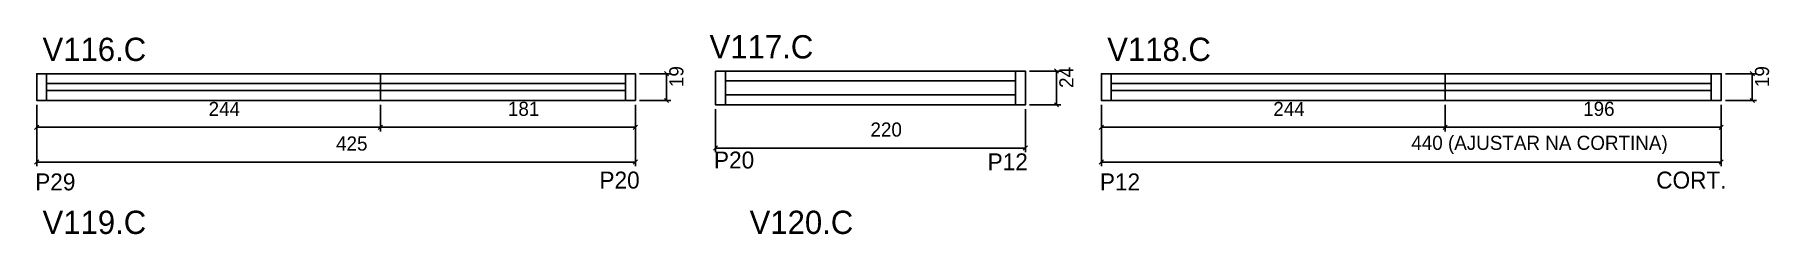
# Model space of a CAD drawing. Header units: metres. Extents: x 1672 to 2903, y 16788 to 16929.
import ezdxf

# ---------------------------------------------------------------- set-up
doc = ezdxf.new("R2010")
doc.units = ezdxf.units.M
for name, color, linetype in [('5', 7, 'Continuous'), ('COTA', 7, 'Continuous'), ('NOMENCLATURA', 7, 'Continuous'), ('Painéis', 7, 'Continuous'), ('SARR_2.2x7', 7, 'Continuous')]:
    doc.layers.add(name, color=color, linetype=linetype)

msp = doc.modelspace()

# ---------------------------------------------------------------- linework, layer by layer
at = {"layer": 'COTA', "color": 4, "lineweight": 25}
for p, q in [((2101.2, 16901.3), (2123.3, 16901.3)), ((2120.3, 16882.3), (2120.3, 16901.3)), ((2378.1, 16903.2), (2400.2, 16903.2)), ((2397.2, 16879.2), (2397.2, 16903.2)), ((2872.1, 16901.3), (2894.2, 16901.3)), ((2891.2, 16882.3), (2891.2, 16901.3)), ((1673.2, 16879.3), (1673.2, 16860.3)), ((1673.2, 16879.3), (1673.2, 16835.7)), ((1917.2, 16879.3), (1917.2, 16860.3)), ((1917.2, 16879.3), (1917.2, 16860.3)), ((2098.2, 16879.3), (2098.2, 16860.3)), ((2098.2, 16879.3), (2098.2, 16835.7)), ((2101.2, 16882.3), (2123.3, 16882.3)), ((2155.1, 16876.2), (2155.1, 16845.6)), ((2375.1, 16876.2), (2375.1, 16845.6)), ((2378.1, 16879.2), (2400.2, 16879.2)), ((2429.1, 16879.3), (2429.1, 16860.3)), ((2429.1, 16879.3), (2429.1, 16835.7)), ((2673.1, 16879.3), (2673.1, 16860.3)), ((2673.1, 16879.3), (2673.1, 16860.3)), ((2869.1, 16879.3), (2869.1, 16860.3)), ((2869.1, 16879.3), (2869.1, 16835.7)), ((2872.1, 16882.3), (2894.2, 16882.3)), ((1673.2, 16863.3), (1917.2, 16863.3)), ((1917.2, 16863.3), (2098.2, 16863.3)), ((2429.1, 16863.3), (2673.1, 16863.3)), ((2673.1, 16863.3), (2869.1, 16863.3)), ((2155.1, 16848.6), (2375.1, 16848.6)), ((1673.2, 16838.7), (2098.2, 16838.7)), ((2429.1, 16838.7), (2869.1, 16838.7))]:
    msp.add_line(p, q, dxfattribs=at)
at = {"layer": 'COTA', "color": 0, "lineweight": 25}
for p, q in [((2121.8, 16899.8), (2118.8, 16902.8)), ((2398.7, 16901.7), (2395.7, 16904.7)), ((2892.7, 16899.8), (2889.7, 16902.8)), ((2118.8, 16883.8), (2121.8, 16880.8)), ((2395.7, 16880.7), (2398.7, 16877.7)), ((2889.7, 16883.8), (2892.7, 16880.8)), ((1674.7, 16864.8), (1671.7, 16861.8)), ((1915.7, 16861.8), (1918.7, 16864.8)), ((1918.7, 16864.8), (1915.7, 16861.8)), ((2096.7, 16861.8), (2099.7, 16864.8)), ((2430.6, 16864.8), (2427.6, 16861.8)), ((2671.6, 16861.8), (2674.6, 16864.8)), ((2674.6, 16864.8), (2671.6, 16861.8)), ((2867.6, 16861.8), (2870.6, 16864.8)), ((2156.6, 16850.1), (2153.6, 16847.1)), ((2373.6, 16847.1), (2376.6, 16850.1)), ((1674.7, 16840.2), (1671.7, 16837.2)), ((2096.7, 16837.2), (2099.7, 16840.2)), ((2430.6, 16840.2), (2427.6, 16837.2)), ((2867.6, 16837.2), (2870.6, 16840.2))]:
    msp.add_line(p, q, dxfattribs=at)
at = {"layer": 'Painéis', "color": 200, "lineweight": 25}
for points in [[(1917.2, 16882.3), (1673.2, 16882.3), (1673.2, 16901.3), (1917.2, 16901.3)], [(1917.2, 16901.3), (2098.2, 16901.3), (2098.2, 16882.3), (1917.2, 16882.3)], [(2673.1, 16882.3), (2429.1, 16882.3), (2429.1, 16901.3), (2673.1, 16901.3)], [(2673.1, 16901.3), (2869.1, 16901.3), (2869.1, 16882.3), (2673.1, 16882.3)]]:
    msp.add_lwpolyline(points, close=True, dxfattribs=at)
msp.add_lwpolyline([(2155.1, 16903.2), (2155.1, 16879.2), (2375.1, 16879.2), (2375.1, 16903.2), (2155.1, 16903.2)], dxfattribs=at)
at = {"layer": 'SARR_2.2x7', "color": 40, "lineweight": 25}
for p, q in [((1680.2, 16901.3), (1680.2, 16882.3)), ((2091.2, 16901.3), (2091.2, 16882.3)), ((2162.1, 16903.2), (2162.1, 16879.2)), ((2368.1, 16903.2), (2368.1, 16879.2)), ((2436.1, 16901.3), (2436.1, 16882.3)), ((2862.1, 16901.3), (2862.1, 16882.3)), ((1917.2, 16894.3), (1680.2, 16894.3)), ((1680.2, 16889.3), (1917.2, 16889.3)), ((2091.2, 16894.3), (1917.2, 16894.3)), ((1917.2, 16889.3), (2091.2, 16889.3)), ((2368.1, 16896.2), (2162.1, 16896.2)), ((2162.1, 16886.2), (2368.1, 16886.2)), ((2673.1, 16894.3), (2436.1, 16894.3)), ((2436.1, 16889.3), (2673.1, 16889.3)), ((2862.1, 16894.3), (2673.1, 16894.3)), ((2673.1, 16889.3), (2862.1, 16889.3))]:
    msp.add_line(p, q, dxfattribs=at)

# ---------------------------------------------------------------- texts
at = {"layer": '5', "color": 5, "lineweight": 25}
for s, p in [('P20', (2154, 16834.1)), ('P12', (2348.3, 16832.8)), ('P29', (1672.1, 16818.6)), ('P20', (2072.7, 16819.9)), ('P12', (2428, 16818.6)), ('CORT.', (2823, 16819.9))]:
    msp.add_text(s, height=12, rotation=360, dxfattribs=at).set_placement(p)
at = {"layer": 'COTA', "color": 240, "lineweight": 25}
for s, p in [('19', (2132.3, 16891.8)), ('24', (2409.2, 16891.2)), ('19', (2903.1, 16891.8))]:
    msp.add_text(s, height=10, rotation=90, dxfattribs=at).set_placement(p)
for s, p in [('244', (1795.2, 16871.3)), ('181', (2007.7, 16871.4)), ('244', (2551.1, 16871.3)), ('196', (2771.1, 16871.4)), ('220', (2265.1, 16856.7)), ('425', (1885.7, 16846.8)), ('440 (AJUSTAR NA CORTINA)', (2649.1, 16847.3))]:
    msp.add_text(s, height=10, dxfattribs=at).set_placement(p)
at = {"layer": 'NOMENCLATURA', "color": 7, "lineweight": 25}
for s, p in [('V116.C', (1677.3, 16910.3)), ('V117.C', (2150.9, 16912.1)), ('V118.C', (2433.2, 16910.3)), ('V119.C', (1677.3, 16787.7)), ('V120.C', (2179.3, 16787.7))]:
    msp.add_text(s, height=16.5, dxfattribs=at).set_placement(p)

doc.saveas('drawing.dxf')
